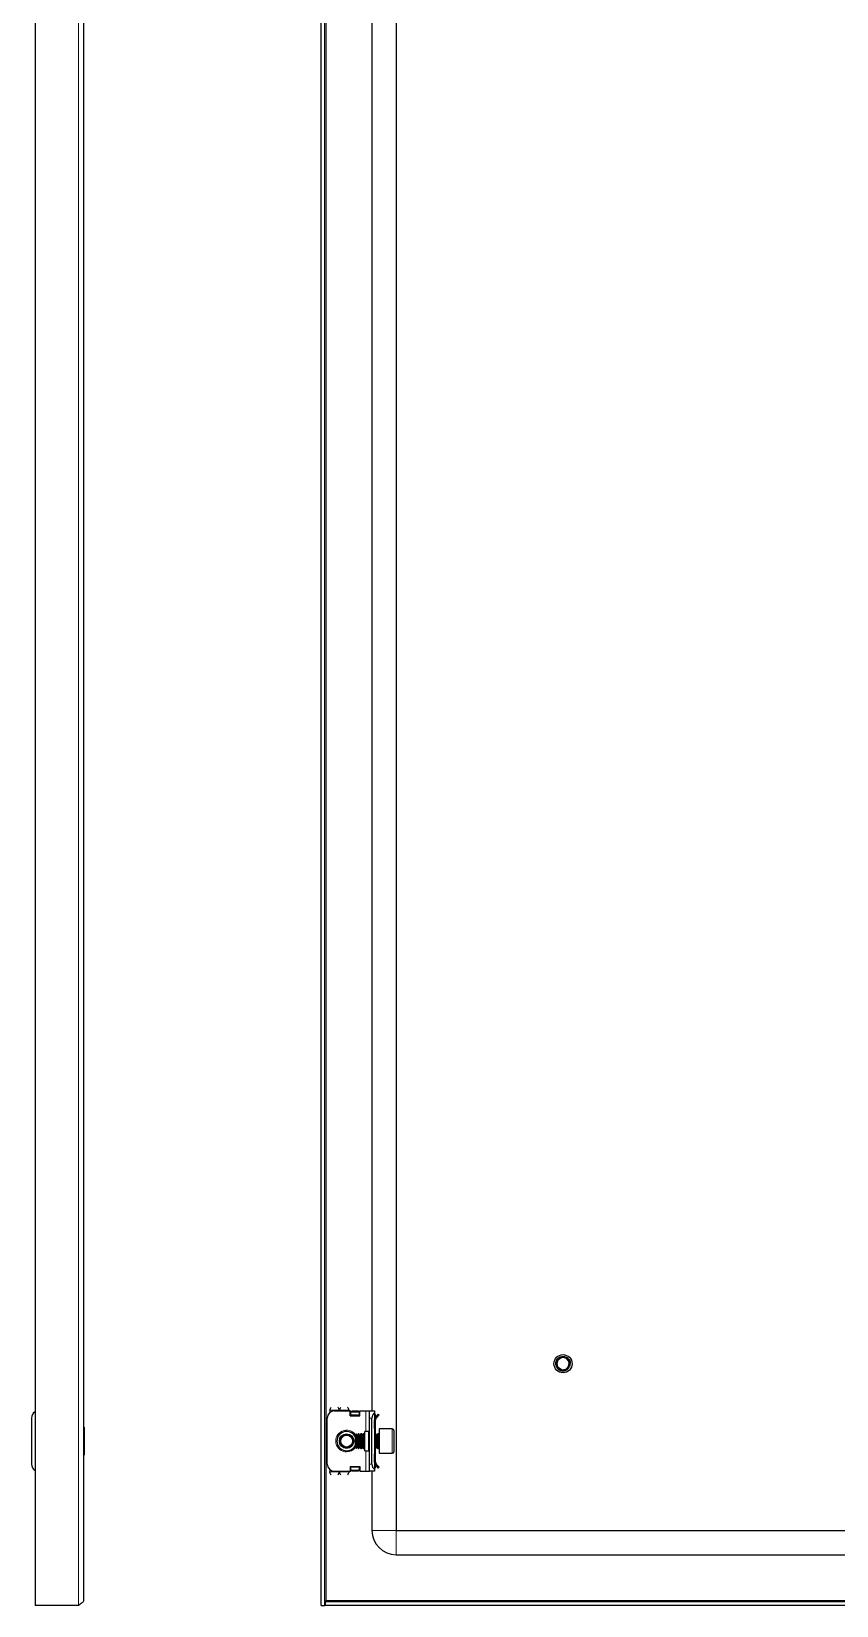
# Model space of a CAD drawing. Header units: millimetres. Extents: x 2 to 1426, y -492 to 1061.
# Drawn here: x 760 to 1093, y -390 to 261 of the extents above; entities that cross this region are included whole.
import ezdxf

# ---------------------------------------------------------------- set-up
doc = ezdxf.new("R2010")
doc.units = ezdxf.units.MM

msp = doc.modelspace()

# ---------------------------------------------------------------- linework, layer by layer
at = {"color": 7, "linetype": 'Continuous', "lineweight": 25}
for p, q in [((761.79, 970.6), (761.79, -390.4)), ((880.1, -390.4), (880.1, 970.6)), ((881.6, -390.4), (881.6, 970.6)), ((781.79, 968.5), (781.79, -388.3)), ((911.1, 939.6), (911.1, -359.4)), ((901.1, 277.6), (901.1, -309.9)), ((977.11, -290.2), (977.1, -290.25)), ((977.1, -290.4), (977.1, -290.4)), ((977.11, -290.2), (977.17, -289.89)), ((977.13, -290), (977.12, -290.05)), ((977.16, -289.79), (977.15, -289.84)), ((977.21, -289.6), (977.2, -289.65)), ((977.26, -289.42), (977.25, -289.46)), ((977.32, -289.28), (977.42, -289.1)), ((977.33, -289.28), (977.43, -289.09)), ((977.81, -291.27), (977.64, -290.86)), ((977.94, -292.48), (977.82, -292.35)), ((977.83, -292.36), (977.84, -292.38)), ((977.94, -292.48), (977.97, -292.51)), ((978.08, -292.62), (978.12, -292.65)), ((978.24, -292.75), (978.28, -292.78)), ((978.4, -292.87), (978.45, -292.9)), ((978.56, -287.82), (978.83, -287.7)), ((979.5, -287.46), (979.46, -287.47)), ((980.64, -287.45), (980.6, -287.44)), ((980.82, -287.49), (980.78, -287.48)), ((981, -287.54), (980.95, -287.52)), ((981.17, -287.6), (981.13, -287.58)), ((981.53, -287.76), (981.49, -287.74)), ((981.53, -287.76), (981.53, -287.87)), ((981.53, -287.76), (981.67, -287.88)), ((981.71, -287.87), (981.67, -287.84)), ((981.88, -287.98), (981.84, -287.96)), ((981.88, -287.98), (982.09, -288.17)), ((982.04, -288.11), (982, -288.08)), ((982.19, -288.25), (982.16, -288.22)), ((982.33, -288.39), (982.29, -288.35)), ((982.91, -289.36), (982.91, -289.35)), ((983.02, -291.1), (982.94, -291.34)), ((982.97, -289.54), (982.96, -289.49)), ((982.96, -291.29), (982.98, -291.25)), ((983.02, -289.71), (983.01, -289.67)), ((983.02, -291.1), (983.03, -291.06)), ((983.06, -289.9), (983.05, -289.85)), ((983.06, -290.9), (983.06, -290.86)), ((983.1, -290.29), (983.07, -290.53)), ((983.08, -290.09), (983.08, -290.04)), ((983.08, -290.7), (983.09, -290.65)), ((983.1, -290.29), (983.1, -290.24)), ((983.1, -290.49), (983.1, -290.44)), ((979.9, -293.39), (980.65, -293.32)), ((980.79, -293.32), (980.84, -293.31)), ((980.98, -293.27), (981.03, -293.25)), ((981.17, -293.2), (981.22, -293.18)), ((981.55, -293.03), (981.32, -293.11)), ((981.36, -293.12), (981.41, -293.1)), ((981.72, -292.92), (981.52, -293.04)), ((981.54, -292.96), (981.59, -293)), ((981.55, -293.03), (981.59, -293)), ((883.6, -309.65), (883.6, -310.66)), ((885.6, -309.9), (892.1, -309.9)), ((891.6, -309.65), (891.6, -309.9)), ((892.1, -311.9), (892.1, -309.9)), ((892.3, -310.02), (892.1, -310.02)), ((892.1, -311.9), (896.1, -311.9)), ((892.3, -311.9), (892.3, -310.02)), ((892.35, -310.28), (892.85, -309.92)), ((892.85, -310.28), (892.35, -310.63)), ((892.35, -310.63), (892.35, -310.28)), ((892.35, -311.55), (892.35, -310.63)), ((892.35, -311.9), (892.35, -311.55)), ((892.85, -309.92), (892.85, -310.28)), ((892.85, -309.92), (895.35, -309.92)), ((892.85, -310.28), (895.35, -310.28)), ((895.35, -310.28), (895.35, -309.92)), ((895.35, -309.92), (895.85, -310.28)), ((895.85, -310.63), (895.35, -310.28)), ((895.85, -310.28), (895.85, -310.63)), ((895.85, -310.63), (895.85, -311.55)), ((895.85, -311.55), (895.85, -311.9)), ((896.1, -311.9), (896.1, -309.9)), ((896.1, -309.9), (898.6, -309.9)), ((898.6, -309.9), (900.1, -309.9)), ((900.1, -309.9), (902.1, -309.9)), ((900.1, -312.9), (900.1, -309.9)), ((902.1, -309.9), (902.1, -310.66)), ((902.1, -310.66), (902.1, -334.14)), ((902.1, -310.99), (902.31, -311.19)), ((902.6, -311.9), (902.6, -312.36)), ((902.69, -312.24), (903.66, -311.26)), ((903.04, -312.59), (902.69, -312.24)), ((903.04, -312.59), (904.01, -311.61)), ((903.66, -311.26), (904.01, -311.61)), ((760.29, -312.9), (760.29, -331.9)), ((782.04, -316.61), (781.79, -316.61)), ((782.04, -316.61), (782.04, -328.18)), ((882.6, -331.9), (882.6, -312.9)), ((899.6, -318.4), (898.1, -318.4)), ((898.1, -326.4), (898.1, -318.4)), ((900.1, -331.9), (900.1, -312.9)), ((901.1, -331.9), (901.1, -312.9)), ((902.6, -313.65), (902.1, -313.65)), ((902.1, -317.15), (902.1, -313.65)), ((902.6, -317.15), (902.1, -317.15)), ((902.6, -317.15), (902.6, -313.65)), ((902.6, -319.4), (902.6, -317.15)), ((909.5, -317.4), (904.1, -317.4)), ((904.1, -317.4), (904.1, -327.4)), ((910.1, -318), (910.1, -326.8)), ((894.65, -319.4), (894.1, -319.95)), ((894.1, -319.95), (894.1, -324.85)), ((894.1, -324.85), (894.65, -325.4)), ((894.71, -319.4), (894.65, -319.4)), ((894.65, -319.4), (894.65, -325.4)), ((894.65, -325.4), (894.71, -325.4)), ((895.1, -319.95), (894.71, -319.4)), ((894.71, -319.4), (894.71, -324.93)), ((894.71, -325.4), (895.1, -324.85)), ((894.71, -324.93), (894.71, -325.4)), ((895.49, -319.4), (895.1, -319.95)), ((895.1, -319.95), (895.1, -324.46)), ((895.1, -324.46), (895.1, -324.85)), ((895.1, -324.85), (895.49, -325.4)), ((895.71, -319.4), (895.49, -319.4)), ((895.49, -319.4), (895.49, -324.93)), ((895.49, -324.93), (895.49, -325.4)), ((895.49, -325.4), (895.71, -325.4)), ((896.1, -319.95), (895.71, -319.4)), ((895.71, -319.4), (895.71, -324.93)), ((895.71, -325.4), (896.1, -324.85)), ((895.71, -324.93), (895.71, -325.4)), ((896.49, -319.4), (896.1, -319.95)), ((896.1, -319.95), (896.1, -324.46)), ((896.1, -324.46), (896.1, -324.85)), ((896.1, -324.85), (896.49, -325.4)), ((896.71, -319.4), (896.49, -319.4)), ((896.49, -319.4), (896.49, -324.93)), ((896.49, -324.93), (896.49, -325.4)), ((896.49, -325.4), (896.71, -325.4)), ((897.1, -319.95), (896.71, -319.4)), ((896.71, -319.4), (896.71, -324.93)), ((896.71, -325.4), (897.1, -324.85)), ((896.71, -324.93), (896.71, -325.4)), ((897.49, -319.4), (897.1, -319.95)), ((897.1, -319.95), (897.1, -324.46)), ((897.1, -324.46), (897.1, -324.85)), ((897.1, -324.85), (897.49, -325.4)), ((897.71, -319.4), (897.49, -319.4)), ((897.49, -319.4), (897.49, -324.93)), ((897.49, -324.93), (897.49, -325.4)), ((897.49, -325.4), (897.71, -325.4)), ((898.1, -319.95), (897.71, -319.4)), ((897.71, -319.4), (897.71, -324.93)), ((897.71, -325.4), (898.1, -324.85)), ((897.71, -324.93), (897.71, -325.4)), ((902.49, -319.4), (902.1, -319.95)), ((902.1, -324.85), (902.49, -325.4)), ((902.71, -319.4), (902.49, -319.4)), ((902.49, -319.4), (902.49, -324.93)), ((902.49, -324.93), (902.49, -325.4)), ((902.49, -325.4), (902.71, -325.4)), ((902.6, -327.65), (902.6, -325.4)), ((903.1, -319.95), (902.71, -319.4)), ((902.71, -319.4), (902.71, -324.93)), ((902.71, -325.4), (903.1, -324.85)), ((902.71, -324.93), (902.71, -325.4)), ((903.49, -319.4), (903.1, -319.95)), ((903.1, -319.95), (903.1, -324.46)), ((903.1, -324.46), (903.1, -324.85)), ((903.1, -324.85), (903.49, -325.4)), ((903.85, -319.4), (903.49, -319.4)), ((903.49, -319.4), (903.49, -324.93)), ((903.49, -324.93), (903.49, -325.4)), ((903.49, -325.4), (903.85, -325.4)), ((781.79, -328.18), (782.04, -328.18)), ((898.1, -326.4), (899.6, -326.4)), ((900.1, -334.9), (900.1, -331.9)), ((902.1, -327.65), (902.6, -327.65)), ((902.1, -331.15), (902.1, -327.65)), ((902.6, -331.15), (902.1, -331.15)), ((902.6, -331.15), (902.6, -327.65)), ((904.1, -327.4), (909.5, -327.4)), ((883.6, -334.14), (883.6, -335.15)), ((885.6, -334.9), (892.1, -334.9)), ((891.6, -334.9), (891.6, -335.15)), ((892.1, -332.9), (892.1, -334.9)), ((892.1, -332.9), (896.1, -332.9)), ((892.1, -334.78), (892.3, -334.78)), ((892.3, -334.78), (892.3, -332.9)), ((892.35, -333.25), (892.35, -332.9)), ((892.35, -334.17), (892.35, -333.25)), ((892.35, -334.17), (892.85, -334.52)), ((892.35, -334.52), (892.35, -334.17)), ((892.85, -334.87), (892.35, -334.52)), ((895.35, -334.52), (892.85, -334.52)), ((892.85, -334.52), (892.85, -334.87)), ((895.35, -334.87), (892.85, -334.87)), ((895.35, -334.52), (895.85, -334.17)), ((895.35, -334.87), (895.35, -334.52)), ((895.85, -334.52), (895.35, -334.87)), ((895.85, -332.9), (895.85, -333.25)), ((895.85, -333.25), (895.85, -334.17)), ((895.85, -334.17), (895.85, -334.52)), ((896.1, -332.9), (896.1, -334.9)), ((896.1, -334.9), (898.6, -334.9)), ((898.6, -334.9), (900.1, -334.9)), ((902.1, -334.9), (900.1, -334.9)), ((901.1, -334.9), (901.1, -359.4)), ((902.31, -333.61), (902.1, -333.81)), ((902.1, -334.14), (902.1, -334.9)), ((902.6, -332.9), (902.6, -332.51)), ((903.04, -332.21), (902.69, -332.56)), ((902.69, -332.56), (903.66, -333.54)), ((903.04, -332.21), (904.01, -333.19)), ((903.66, -333.54), (904.01, -333.19)), ((911.1, -359.4), (1395.1, -359.4)), ((911.1, -369.4), (1395.1, -369.4)), ((779.69, -390.4), (761.79, -390.4)), ((880.1, -390.4), (881.6, -390.4)), ((1424.4, -388.9), (881.8, -388.9)), ((881.8, -388.9), (881.8, -390.4)), ((1424.4, -390.4), (881.8, -390.4)), ((881.96, -388.9), (882.2, -388.3))]:
    msp.add_line(p, q, dxfattribs=at)
at = {"color": 8, "linetype": 'Continuous', "lineweight": 18}
for p, q in [((779.69, 970.6), (779.69, -390.4)), ((882.2, -388.3), (882.2, 968.5)), ((883.6, -309.65), (887.6, -309.65)), ((887.6, -309.65), (891.6, -309.65)), ((895.85, -311.55), (892.35, -311.55)), ((898.6, -318.4), (898.6, -309.9)), ((902.1, -311.4), (902.31, -311.19)), ((902.1, -311.9), (902.6, -311.9)), ((899.6, -326.4), (899.6, -318.4)), ((901.1, -312.9), (900.1, -312.9)), ((909.5, -327.4), (909.5, -317.4)), ((903.85, -320.78), (903.85, -319.4)), ((903.85, -325.4), (903.85, -320.78)), ((898.6, -334.9), (898.6, -326.4)), ((900.1, -331.9), (901.1, -331.9)), ((883.6, -335.15), (887.6, -335.15)), ((891.6, -335.15), (887.6, -335.15)), ((892.35, -333.25), (895.85, -333.25)), ((902.1, -332.9), (902.6, -332.9)), ((902.1, -333.4), (902.31, -333.61)), ((911.1, -359.4), (901.1, -359.4)), ((911.1, -359.4), (911.1, -369.4)), ((1424, -388.3), (882.2, -388.3))]:
    msp.add_line(p, q, dxfattribs=at)
at = {"color": 7, "linetype": 'Continuous', "lineweight": 25}
for centre, radius in [((980.1, -290.4), 3.75), ((890.6, -322.4), 3), ((890.6, -322.4), 2.76), ((890.6, -322.4), 2.45)]:
    msp.add_circle(centre, radius, dxfattribs=at)
for centre, radius, start, end in [((980.1, -290.4), 3, 180, 220.74374), ((980.1, -290.4), 2.5, 168.59442, 190.51652), ((980.1, -290.4), 2.5, 108.59442, 168.59442), ((980.1, -290.4), 2.5, 48.59442, 108.59442), ((980.1, -290.4), 2.5, 255.88813, 288.59442), ((980.1, -290.4), 2.5, 288.59442, 348.59442), ((980.1, -290.4), 2.5, 348.59442, 48.59442), ((980.1, -290.4), 3, 239.92857, 266.21929), ((763.29, -312.9), 3, 120, 180), ((885.6, -312.9), 3, 90, 180), ((904.1, -312.9), 3, 131.81031, 180), ((901.6, -311.9), 1, 360, 45), ((890.6, -322.4), 4, 90, 331.04498), ((890.6, -322.4), 4, 28.95502, 90), ((899.6, -317.9), 0.5, 270, 360), ((909.5, -318), 0.6, 0, 90), ((903.85, -319.15), 0.25, 270, 0), ((903.85, -325.65), 0.25, 360, 90), ((763.29, -331.9), 3, 180, 240), ((885.6, -331.9), 3, 180, 270), ((899.6, -326.9), 0.5, 0, 90), ((904.1, -331.9), 3, 180, 228.18969), ((909.5, -326.8), 0.6, 270, 360), ((901.6, -332.9), 1, 315, 360), ((911.1, -359.4), 10, 180, 270)]:
    msp.add_arc(centre, radius, start, end, dxfattribs=at)
at = {"color": 8, "linetype": 'Continuous', "lineweight": 18}
for start, end in [(35.46217, 270), (270, 324.53783)]:
    msp.add_arc((890.6, -322.4), 4.5, start, end, dxfattribs=at)
at = {"color": 7, "linetype": 'Continuous', "lineweight": 25}
for points, knots in [([(977.59, -290.11), (977.58, -290.12), (977.57, -290.16), (977.53, -290.21), (977.47, -290.26), (977.41, -290.31), (977.33, -290.35), (977.25, -290.38), (977.17, -290.4), (977.12, -290.4), (977.1, -290.4)], [0, 0, 0, 0, 0.060221, 0.18113, 0.301988, 0.42281, 0.589437, 0.75603, 0.87711, 1, 1, 1, 1]), ([(977.1, -290.41), (977.1, -290.36), (977.1, -290.28), (977.11, -290.2), (977.12, -290.18)], [0, 0, 0, 0, 0.659859, 1, 1, 1, 1]), ([(977.46, -290.27), (977.43, -290.26), (977.37, -290.24), (977.28, -290.23), (977.19, -290.23), (977.13, -290.25), (977.1, -290.25)], [0, 0, 0, 0, 0.237597, 0.516729, 0.755527, 1, 1, 1, 1]), ([(977.1, -290.41), (977.13, -290.39), (977.19, -290.36), (977.29, -290.33), (977.34, -290.33), (977.37, -290.33)], [0, 0, 0, 0, 0.371226, 0.708872, 1, 1, 1, 1]), ([(978.03, -292.18), (978, -292.16), (977.76, -291.94), (977.41, -291.48), (977.17, -290.87), (977.12, -290.52), (977.1, -290.4)], [0, 0, 0, 0, 0.050685, 0.485619, 0.826643, 1, 1, 1, 1]), ([(977.11, -290.2), (977.14, -290.19), (977.2, -290.16), (977.3, -290.14), (977.39, -290.14), (977.47, -290.16), (977.52, -290.18), (977.54, -290.19)], [0, 0, 0, 0, 0.235039, 0.445532, 0.651268, 0.847853, 1, 1, 1, 1]), ([(977.56, -290.16), (977.54, -290.14), (977.49, -290.1), (977.39, -290.06), (977.3, -290.04), (977.21, -290.03), (977.15, -290.04), (977.12, -290.05)], [0, 0, 0, 0, 0.189173, 0.404697, 0.62022, 0.807935, 1, 1, 1, 1]), ([(977.13, -290), (977.16, -289.99), (977.23, -289.96), (977.32, -289.96), (977.41, -289.97), (977.49, -289.99), (977.55, -290.02), (977.59, -290.05), (977.6, -290.06)], [0, 0, 0, 0, 0.214065, 0.402363, 0.585629, 0.760234, 0.923894, 1, 1, 1, 1]), ([(977.62, -290.05), (977.61, -290.04), (977.58, -290), (977.52, -289.95), (977.43, -289.9), (977.34, -289.86), (977.25, -289.84), (977.18, -289.84), (977.15, -289.84)], [0, 0, 0, 0, 0.069872, 0.258455, 0.446951, 0.635422, 0.81547, 1, 1, 1, 1]), ([(977.16, -289.79), (977.17, -289.74), (977.18, -289.66), (977.22, -289.59), (977.23, -289.56)], [0, 0, 0, 0, 0.657988, 1, 1, 1, 1]), ([(977.16, -289.79), (977.2, -289.79), (977.26, -289.77), (977.36, -289.78), (977.44, -289.8), (977.52, -289.84), (977.58, -289.88), (977.61, -289.91), (977.62, -289.93)], [0, 0, 0, 0, 0.208898, 0.388587, 0.562428, 0.727295, 0.881578, 1, 1, 1, 1]), ([(977.63, -289.9), (977.61, -289.88), (977.58, -289.84), (977.52, -289.78), (977.45, -289.73), (977.37, -289.69), (977.28, -289.66), (977.23, -289.65), (977.2, -289.65)], [0, 0, 0, 0, 0.137266, 0.30795, 0.478578, 0.649185, 0.822833, 1, 1, 1, 1]), ([(977.21, -289.6), (977.24, -289.6), (977.3, -289.6), (977.39, -289.61), (977.46, -289.64), (977.53, -289.69), (977.59, -289.74), (977.63, -289.79), (977.65, -289.83), (977.66, -289.85)], [0, 0, 0, 0, 0.165667, 0.330522, 0.488809, 0.638525, 0.778629, 0.909213, 1, 1, 1, 1]), ([(977.63, -289.76), (977.62, -289.75), (977.6, -289.71), (977.55, -289.64), (977.48, -289.57), (977.4, -289.52), (977.32, -289.48), (977.28, -289.47), (977.25, -289.46)], [0, 0, 0, 0, 0.076151, 0.276704, 0.47712, 0.677473, 0.837574, 1, 1, 1, 1]), ([(977.26, -289.42), (977.47, -288.99), (977.79, -288.35), (978.37, -287.95), (978.58, -287.82)], [0, 0, 0, 0, 0.657042, 1, 1, 1, 1]), ([(977.26, -289.42), (977.29, -289.42), (977.35, -289.43), (977.43, -289.46), (977.5, -289.5), (977.56, -289.56), (977.6, -289.61), (977.63, -289.68), (977.65, -289.73), (977.66, -289.77), (977.66, -289.78)], [0, 0, 0, 0, 0.154027, 0.307095, 0.452862, 0.590123, 0.718565, 0.838856, 0.95247, 1, 1, 1, 1]), ([(977.34, -289.29), (977.35, -289.23), (977.38, -289.1), (977.45, -288.99), (977.48, -288.93)], [0, 0, 0, 0, 0.462482, 1, 1, 1, 1]), ([(977.47, -289.01), (977.5, -288.94), (977.63, -288.6), (977.95, -288.28), (978.23, -288.06), (978.27, -288.02)], [0, 0, 0, 0, 0.1754904, 0.8670741, 1, 1, 1, 1]), ([(977.55, -288.88), (977.57, -288.83), (977.67, -288.53), (977.92, -288.32), (978.12, -288.14)], [0, 0, 0, 0, 0.1718651, 1, 1, 1, 1]), ([(977.59, -290.07), (977.58, -290.17), (977.57, -290.44), (977.61, -290.7), (977.64, -290.86)], [0, 0, 0, 0, 0.408521, 1, 1, 1, 1]), ([(977.65, -289.91), (977.65, -289.91), (977.64, -289.96), (977.62, -290.01), (977.6, -290.06), (977.59, -290.07)], [0, 0, 0, 0, 0.157682, 0.8030401, 1, 1, 1, 1]), ([(978.94, -288.04), (978.88, -288.08), (978.55, -288.26), (978.06, -288.73), (977.75, -289.31), (977.66, -289.65), (977.65, -289.71)], [0, 0, 0, 0, 0.104785, 0.513079, 0.918136, 1, 1, 1, 1]), ([(977.65, -289.71), (977.65, -289.74), (977.66, -289.81), (977.65, -289.87), (977.65, -289.91)], [0, 0, 0, 0, 0.544473, 1, 1, 1, 1]), ([(977.83, -288.43), (977.83, -288.44), (977.81, -288.46), (977.8, -288.48), (977.79, -288.49)], [0, 0, 0, 0, 0.296796, 1, 1, 1, 1]), ([(979.09, -292.63), (979.02, -292.6), (978.7, -292.44), (978.18, -292.02), (977.93, -291.52), (977.81, -291.27)], [0, 0, 0, 0, 0.130652, 0.560007, 1, 1, 1, 1]), ([(977.83, -292.36), (977.84, -292.33), (977.88, -292.29), (977.94, -292.23), (977.99, -292.2), (978.03, -292.18), (978.03, -292.18)], [0, 0, 0, 0, 0.315056, 0.630194, 0.945514, 1, 1, 1, 1]), ([(978.39, -292.23), (978.36, -292.22), (978.3, -292.21), (978.22, -292.21), (978.14, -292.22), (978.05, -292.24), (977.95, -292.29), (977.88, -292.34), (977.84, -292.38)], [0, 0, 0, 0, 0.149407, 0.278563, 0.407661, 0.536722, 0.727045, 1, 1, 1, 1]), ([(977.96, -288.3), (977.95, -288.3), (977.94, -288.31), (977.93, -288.33), (977.93, -288.33)], [0, 0, 0, 0, 0.4842322, 1, 1, 1, 1]), ([(977.94, -292.48), (977.95, -292.45), (977.98, -292.4), (978.04, -292.34), (978.11, -292.29), (978.18, -292.25), (978.25, -292.23), (978.33, -292.22), (978.38, -292.23), (978.4, -292.24)], [0, 0, 0, 0, 0.159446, 0.318034, 0.469983, 0.61348, 0.747649, 0.872856, 1, 1, 1, 1]), ([(978.45, -292.28), (978.45, -292.28), (978.41, -292.28), (978.35, -292.29), (978.26, -292.3), (978.18, -292.34), (978.1, -292.38), (978.03, -292.44), (977.99, -292.49), (977.97, -292.51)], [0, 0, 0, 0, 0.0182814, 0.1756388, 0.3328957, 0.4900969, 0.6472739, 0.8216323, 1, 1, 1, 1]), ([(978.03, -292.18), (978.05, -292.18), (978.09, -292.17), (978.18, -292.16), (978.28, -292.17), (978.36, -292.21), (978.44, -292.26), (978.53, -292.35), (978.6, -292.46), (978.62, -292.55), (978.63, -292.59)], [0, 0, 0, 0, 0.073646, 0.169563, 0.351373, 0.438893, 0.519676, 0.682906, 0.8512, 1, 1, 1, 1]), ([(978.09, -288.17), (978.09, -288.18), (978.08, -288.19), (978.06, -288.2), (978.06, -288.2)], [0, 0, 0, 0, 0.485158, 1, 1, 1, 1]), ([(978.08, -292.62), (978.09, -292.59), (978.12, -292.52), (978.17, -292.44), (978.23, -292.38), (978.3, -292.34), (978.38, -292.31), (978.43, -292.29), (978.46, -292.29), (978.47, -292.29)], [0, 0, 0, 0, 0.198035, 0.367663, 0.531495, 0.686664, 0.831818, 0.981917, 1, 1, 1, 1]), ([(978.53, -292.36), (978.52, -292.36), (978.48, -292.37), (978.4, -292.39), (978.31, -292.44), (978.23, -292.5), (978.17, -292.57), (978.13, -292.62), (978.12, -292.65)], [0, 0, 0, 0, 0.0505, 0.241124, 0.431653, 0.622154, 0.808692, 1, 1, 1, 1]), ([(978.24, -288.05), (978.23, -288.05), (978.22, -288.06), (978.21, -288.07), (978.2, -288.08)], [0, 0, 0, 0, 0.484546, 1, 1, 1, 1]), ([(978.24, -292.75), (978.25, -292.72), (978.26, -292.65), (978.3, -292.56), (978.36, -292.49), (978.42, -292.44), (978.48, -292.4), (978.53, -292.39), (978.54, -292.38)], [0, 0, 0, 0, 0.209239, 0.392702, 0.571062, 0.740844, 0.899958, 1, 1, 1, 1]), ([(978.59, -292.46), (978.57, -292.47), (978.51, -292.5), (978.43, -292.55), (978.36, -292.62), (978.31, -292.7), (978.29, -292.75), (978.28, -292.78)], [0, 0, 0, 0, 0.1721036, 0.3910988, 0.610089, 0.8028012, 1, 1, 1, 1]), ([(978.39, -287.93), (978.39, -287.94), (978.37, -287.95), (978.36, -287.95), (978.35, -287.96)], [0, 0, 0, 0, 0.482687, 1, 1, 1, 1]), ([(978.39, -287.93), (978.4, -287.92), (978.45, -287.89), (978.51, -287.87), (978.55, -287.85)], [0, 0, 0, 0, 0.230751, 1, 1, 1, 1]), ([(978.4, -292.87), (978.41, -292.84), (978.42, -292.77), (978.45, -292.68), (978.5, -292.6), (978.55, -292.54), (978.59, -292.51), (978.61, -292.5)], [0, 0, 0, 0, 0.240212, 0.454711, 0.664287, 0.864517, 1, 1, 1, 1]), ([(978.64, -292.61), (978.62, -292.63), (978.57, -292.67), (978.51, -292.74), (978.47, -292.82), (978.45, -292.87), (978.45, -292.9)], [0, 0, 0, 0, 0.228254, 0.510351, 0.752319, 1, 1, 1, 1]), ([(978.56, -287.82), (978.56, -287.83), (978.54, -287.84), (978.53, -287.84), (978.52, -287.85)], [0, 0, 0, 0, 0.480194, 1, 1, 1, 1]), ([(978.56, -287.82), (978.59, -287.84), (978.65, -287.88), (978.73, -287.95), (978.76, -288), (978.78, -288.02)], [0, 0, 0, 0, 0.362858, 0.693435, 1, 1, 1, 1]), ([(978.92, -288.08), (978.91, -288.08), (978.87, -288.07), (978.8, -288.04), (978.72, -287.99), (978.64, -287.92), (978.6, -287.85), (978.58, -287.82)], [0, 0, 0, 0, 0.084477, 0.253367, 0.470159, 0.686909, 1, 1, 1, 1]), ([(978.58, -292.99), (978.58, -292.95), (978.58, -292.88), (978.61, -292.78), (978.63, -292.72), (978.65, -292.7), (978.65, -292.7)], [0, 0, 0, 0, 0.3571393, 0.6809788, 0.9981828, 1, 1, 1, 1]), ([(978.63, -292.59), (978.64, -292.6), (978.65, -292.65), (978.66, -292.72), (978.65, -292.81), (978.64, -292.91), (978.61, -292.97), (978.6, -293)], [0, 0, 0, 0, 0.113604, 0.31095, 0.508229, 0.75166, 1, 1, 1, 1]), ([(979.49, -292.82), (979.21, -292.77), (978.91, -292.72), (978.64, -292.59), (978.63, -292.59)], [0, 0, 0, 0, 0.9656715, 1, 1, 1, 1]), ([(978.74, -287.72), (978.73, -287.73), (978.72, -287.74), (978.71, -287.74), (978.7, -287.75)], [0, 0, 0, 0, 0.477867, 1, 1, 1, 1]), ([(978.86, -288.03), (978.85, -288.01), (978.84, -287.96), (978.81, -287.89), (978.76, -287.81), (978.72, -287.77), (978.7, -287.75)], [0, 0, 0, 0, 0.154183, 0.462567, 0.728091, 1, 1, 1, 1]), ([(978.74, -287.72), (978.77, -287.75), (978.83, -287.78), (978.89, -287.86), (978.94, -287.94), (978.97, -288), (978.97, -288.04), (978.97, -288.05)], [0, 0, 0, 0, 0.260762, 0.494805, 0.723794, 0.94279, 1, 1, 1, 1]), ([(978.93, -287.64), (978.92, -287.64), (978.91, -287.65), (978.89, -287.65), (978.88, -287.66)], [0, 0, 0, 0, 0.4764859, 1, 1, 1, 1]), ([(979.02, -288.05), (979.02, -288.04), (979.02, -287.98), (979.01, -287.9), (978.98, -287.81), (978.94, -287.73), (978.9, -287.68), (978.88, -287.66)], [0, 0, 0, 0, 0.114393, 0.350182, 0.585971, 0.790611, 1, 1, 1, 1]), ([(978.93, -287.64), (978.95, -287.63), (979.01, -287.6), (979.08, -287.59), (979.12, -287.58)], [0, 0, 0, 0, 0.3010252, 1, 1, 1, 1]), ([(978.93, -287.64), (978.96, -287.66), (979.01, -287.71), (979.07, -287.78), (979.1, -287.87), (979.12, -287.95), (979.13, -288.01), (979.12, -288.05), (979.12, -288.06)], [0, 0, 0, 0, 0.218347, 0.41099, 0.598711, 0.777744, 0.945667, 1, 1, 1, 1]), ([(979.3, -288.03), (979.29, -288.03), (979.24, -288.05), (979.16, -288.06), (979.06, -288.06), (978.99, -288.05), (978.95, -288.04), (978.94, -288.04)], [0, 0, 0, 0, 0.099011, 0.388276, 0.61301, 0.895384, 1, 1, 1, 1]), ([(979.12, -287.56), (979.12, -287.57), (979.1, -287.57), (979.08, -287.58), (979.08, -287.58)], [0, 0, 0, 0, 0.4765794, 1, 1, 1, 1]), ([(979.15, -288.06), (979.15, -288.06), (979.17, -288.02), (979.17, -287.95), (979.18, -287.85), (979.16, -287.75), (979.13, -287.66), (979.09, -287.61), (979.08, -287.58)], [0, 0, 0, 0, 0.019058, 0.219488, 0.419831, 0.620151, 0.807785, 1, 1, 1, 1]), ([(979.49, -292.82), (979.4, -292.79), (979.26, -292.73), (979.13, -292.66), (979.09, -292.63)], [0, 0, 0, 0, 0.681733, 1, 1, 1, 1]), ([(979.12, -287.56), (979.15, -287.59), (979.19, -287.64), (979.24, -287.72), (979.26, -287.81), (979.27, -287.89), (979.27, -287.96), (979.26, -288), (979.25, -288.02)], [0, 0, 0, 0, 0.213002, 0.396975, 0.575181, 0.744364, 0.902779, 1, 1, 1, 1]), ([(979.31, -287.5), (979.31, -287.51), (979.29, -287.51), (979.28, -287.51), (979.27, -287.52)], [0, 0, 0, 0, 0.4789775, 1, 1, 1, 1]), ([(979.27, -288.02), (979.28, -287.99), (979.31, -287.94), (979.32, -287.85), (979.33, -287.76), (979.32, -287.65), (979.29, -287.57), (979.27, -287.52)], [0, 0, 0, 0, 0.147065, 0.321231, 0.495346, 0.669443, 1, 1, 1, 1]), ([(979.57, -287.8), (979.56, -287.81), (979.54, -287.86), (979.48, -287.94), (979.39, -288), (979.33, -288.02), (979.3, -288.03)], [0, 0, 0, 0, 0.153621, 0.528305, 0.811762, 1, 1, 1, 1]), ([(979.31, -287.5), (979.33, -287.53), (979.37, -287.59), (979.4, -287.68), (979.41, -287.76), (979.41, -287.84), (979.39, -287.92), (979.37, -287.97), (979.35, -288), (979.34, -288.01)], [0, 0, 0, 0, 0.195461, 0.359649, 0.517607, 0.666788, 0.806268, 0.936243, 1, 1, 1, 1]), ([(979.39, -287.96), (979.39, -287.96), (979.42, -287.92), (979.46, -287.83), (979.48, -287.72), (979.49, -287.63), (979.48, -287.55), (979.46, -287.5), (979.46, -287.47)], [0, 0, 0, 0, 0.001313, 0.309582, 0.493731, 0.677835, 0.837663, 1, 1, 1, 1]), ([(979.42, -287.97), (979.45, -287.95), (979.5, -287.91), (979.54, -287.84), (979.56, -287.81), (979.57, -287.8)], [0, 0, 0, 0, 0.41332, 0.833507, 1, 1, 1, 1]), ([(979.5, -287.46), (979.51, -287.49), (979.54, -287.54), (979.55, -287.62), (979.55, -287.71), (979.54, -287.78), (979.51, -287.87), (979.46, -287.93), (979.43, -287.96)], [0, 0, 0, 0, 0.162579, 0.32416, 0.478216, 0.623372, 0.759205, 1, 1, 1, 1]), ([(979.46, -287.48), (979.48, -287.47), (979.6, -287.43), (979.73, -287.42), (979.83, -287.41)], [0, 0, 0, 0, 0.169871, 1, 1, 1, 1]), ([(979.5, -287.46), (979.53, -287.45), (979.85, -287.39), (980.49, -287.38), (981.15, -287.56), (981.48, -287.74), (981.55, -287.77)], [0, 0, 0, 0, 0.044285, 0.46488, 0.894202, 1, 1, 1, 1]), ([(981.54, -288.08), (981.48, -288.05), (981.15, -287.87), (980.49, -287.69), (979.86, -287.72), (979.57, -287.8), (979.57, -287.8)], [0, 0, 0, 0, 0.102158, 0.551599, 0.99962, 1, 1, 1, 1]), ([(979.93, -287.43), (980, -287.42), (980.17, -287.39), (980.34, -287.41), (980.44, -287.42)], [0, 0, 0, 0, 0.399625, 1, 1, 1, 1]), ([(980.65, -293.32), (980.64, -293.31), (980.62, -293.26), (980.6, -293.18), (980.6, -293.1), (980.62, -293.03), (980.66, -292.95), (980.72, -292.87), (980.81, -292.8), (980.87, -292.78), (980.9, -292.77)], [0, 0, 0, 0, 0.098631, 0.238541, 0.378532, 0.49895, 0.601027, 0.777401, 0.9101, 1, 1, 1, 1]), ([(980.62, -287.46), (980.66, -287.46), (980.8, -287.47), (980.94, -287.52), (981.03, -287.55)], [0, 0, 0, 0, 0.3173854, 1, 1, 1, 1]), ([(980.8, -292.82), (980.79, -292.82), (980.76, -292.85), (980.73, -292.91), (980.68, -292.99), (980.65, -293.08), (980.64, -293.17), (980.64, -293.26), (980.64, -293.3), (980.65, -293.32)], [0, 0, 0, 0, 0.036757, 0.196192, 0.355485, 0.51469, 0.719746, 0.882005, 1, 1, 1, 1]), ([(980.79, -293.32), (980.78, -293.29), (980.75, -293.24), (980.72, -293.16), (980.71, -293.07), (980.72, -292.99), (980.75, -292.9), (980.79, -292.84), (980.82, -292.81)], [0, 0, 0, 0, 0.16279, 0.324686, 0.479688, 0.626058, 0.76302, 1, 1, 1, 1]), ([(980.88, -292.79), (980.87, -292.81), (980.84, -292.86), (980.81, -292.95), (980.79, -293.04), (980.79, -293.17), (980.82, -293.26), (980.84, -293.31)], [0, 0, 0, 0, 0.1328601, 0.2910597, 0.4910066, 0.6908897, 1, 1, 1, 1]), ([(980.98, -293.27), (980.96, -293.24), (980.92, -293.19), (980.88, -293.1), (980.86, -293.02), (980.86, -292.93), (980.87, -292.86), (980.88, -292.8), (980.9, -292.78), (980.9, -292.77)], [0, 0, 0, 0, 0.198483, 0.367712, 0.531083, 0.685778, 0.830503, 0.965152, 1, 1, 1, 1]), ([(980.9, -292.77), (980.91, -292.77), (980.96, -292.75), (981.04, -292.74), (981.13, -292.74), (981.22, -292.75), (981.31, -292.78), (981.39, -292.81), (981.47, -292.86), (981.52, -292.91), (981.55, -292.94), (981.56, -292.95)], [0, 0, 0, 0, 0.0429601, 0.1733, 0.2742626, 0.4010814, 0.5277159, 0.6542588, 0.7807587, 0.9368521, 1, 1, 1, 1]), ([(980.99, -292.75), (980.99, -292.76), (980.97, -292.8), (980.95, -292.87), (980.94, -292.97), (980.95, -293.07), (980.98, -293.16), (981.01, -293.22), (981.03, -293.25)], [0, 0, 0, 0, 0.043388, 0.23288, 0.422274, 0.611632, 0.803279, 1, 1, 1, 1]), ([(981.17, -293.2), (981.15, -293.18), (981.1, -293.13), (981.05, -293.05), (981.01, -292.96), (981, -292.88), (981, -292.81), (981.01, -292.76), (981.01, -292.75)], [0, 0, 0, 0, 0.208724, 0.39105, 0.568219, 0.73683, 0.894853, 1, 1, 1, 1]), ([(981.11, -292.74), (981.11, -292.77), (981.1, -292.83), (981.1, -292.93), (981.13, -293.02), (981.17, -293.11), (981.2, -293.16), (981.22, -293.18)], [0, 0, 0, 0, 0.181695, 0.396783, 0.61186, 0.803681, 1, 1, 1, 1]), ([(981.36, -293.12), (981.34, -293.1), (981.28, -293.06), (981.22, -292.98), (981.18, -292.9), (981.15, -292.82), (981.15, -292.77), (981.14, -292.74)], [0, 0, 0, 0, 0.234253, 0.442787, 0.646465, 0.841043, 1, 1, 1, 1]), ([(981.25, -292.76), (981.25, -292.76), (981.25, -292.8), (981.27, -292.86), (981.3, -292.95), (981.35, -293.03), (981.39, -293.08), (981.41, -293.1)], [0, 0, 0, 0, 0.00279, 0.269575, 0.536371, 0.765499, 1, 1, 1, 1]), ([(981.55, -293.03), (981.52, -293.01), (981.46, -292.97), (981.39, -292.9), (981.35, -292.84), (981.33, -292.8), (981.33, -292.79)], [0, 0, 0, 0, 0.3195142, 0.6084926, 0.891527, 1, 1, 1, 1]), ([(981.47, -288.06), (981.47, -288.05), (981.46, -288.02), (981.47, -287.95), (981.5, -287.86), (981.53, -287.8), (981.55, -287.77)], [0, 0, 0, 0, 0.058255, 0.305509, 0.64716, 1, 1, 1, 1]), ([(981.75, -288.52), (981.74, -288.52), (981.71, -288.48), (981.66, -288.42), (981.61, -288.34), (981.57, -288.25), (981.55, -288.16), (981.55, -288.11), (981.54, -288.08)], [0, 0, 0, 0, 0.066273, 0.267344, 0.423096, 0.618734, 0.814089, 1, 1, 1, 1]), ([(981.55, -288.08), (981.57, -288.06), (981.61, -288.01), (981.65, -287.93), (981.66, -287.87), (981.67, -287.84)], [0, 0, 0, 0, 0.351509, 0.671861, 1, 1, 1, 1]), ([(981.56, -292.95), (981.63, -292.9), (981.98, -292.67), (982.47, -292.17), (982.7, -291.61), (982.8, -291.37)], [0, 0, 0, 0, 0.128781, 0.613629, 1, 1, 1, 1]), ([(981.71, -287.87), (981.71, -287.9), (981.7, -287.97), (981.67, -288.07), (981.63, -288.15), (981.59, -288.2), (981.57, -288.22), (981.57, -288.22)], [0, 0, 0, 0, 0.275174, 0.5228455, 0.7652252, 0.9970202, 1, 1, 1, 1]), ([(981.58, -288.27), (981.59, -288.26), (981.64, -288.24), (981.7, -288.19), (981.76, -288.12), (981.81, -288.04), (981.83, -287.98), (981.84, -287.96)], [0, 0, 0, 0, 0.084965, 0.329338, 0.573716, 0.784411, 1, 1, 1, 1]), ([(981.88, -287.98), (981.87, -288.02), (981.86, -288.09), (981.82, -288.18), (981.77, -288.25), (981.71, -288.31), (981.66, -288.35), (981.63, -288.36), (981.63, -288.36)], [0, 0, 0, 0, 0.222831, 0.420099, 0.612409, 0.79585, 0.967895, 1, 1, 1, 1]), ([(981.64, -288.39), (981.64, -288.39), (981.68, -288.38), (981.74, -288.35), (981.83, -288.3), (981.9, -288.24), (981.96, -288.16), (981.99, -288.11), (982, -288.08)], [0, 0, 0, 0, 0.002693, 0.20821, 0.413641, 0.619057, 0.807274, 1, 1, 1, 1]), ([(982.04, -288.11), (982.03, -288.15), (982.01, -288.21), (981.96, -288.29), (981.91, -288.36), (981.84, -288.41), (981.78, -288.45), (981.74, -288.45), (981.73, -288.45)], [0, 0, 0, 0, 0.219212, 0.409339, 0.593597, 0.768568, 0.932394, 1, 1, 1, 1]), ([(981.74, -288.48), (981.78, -288.47), (981.84, -288.46), (981.93, -288.42), (982.02, -288.37), (982.1, -288.3), (982.14, -288.25), (982.16, -288.22)], [0, 0, 0, 0, 0.190996, 0.383798, 0.576553, 0.78528, 1, 1, 1, 1]), ([(982.2, -288.6), (982.19, -288.61), (982.17, -288.62), (982.11, -288.64), (982.03, -288.64), (981.92, -288.63), (981.82, -288.58), (981.77, -288.54), (981.75, -288.52)], [0, 0, 0, 0, 0.0458661, 0.2307436, 0.3874614, 0.6582461, 0.861978, 1, 1, 1, 1]), ([(982.19, -288.25), (982.18, -288.28), (982.15, -288.34), (982.09, -288.41), (982.02, -288.47), (981.95, -288.51), (981.88, -288.53), (981.84, -288.53), (981.81, -288.53)], [0, 0, 0, 0, 0.211659, 0.390361, 0.562352, 0.724819, 0.876696, 1, 1, 1, 1]), ([(981.83, -288.55), (981.84, -288.55), (981.91, -288.56), (982.01, -288.54), (982.12, -288.5), (982.21, -288.44), (982.26, -288.39), (982.29, -288.35)], [0, 0, 0, 0, 0.046579, 0.362688, 0.551736, 0.740753, 1, 1, 1, 1]), ([(981.84, -288.59), (981.87, -288.6), (981.93, -288.62), (982.02, -288.63), (982.11, -288.62), (982.17, -288.61), (982.2, -288.6)], [0, 0, 0, 0, 0.251795, 0.502165, 0.752314, 1, 1, 1, 1]), ([(982.33, -288.39), (982.31, -288.41), (982.28, -288.46), (982.21, -288.52), (982.14, -288.56), (982.07, -288.59), (982, -288.61), (981.93, -288.61), (981.89, -288.6), (981.88, -288.59)], [0, 0, 0, 0, 0.169226, 0.337427, 0.497935, 0.649179, 0.790582, 0.922688, 1, 1, 1, 1]), ([(982.94, -290.44), (982.93, -290.37), (982.91, -289.97), (982.74, -289.3), (982.37, -288.83), (982.2, -288.6)], [0, 0, 0, 0, 0.108003, 0.585763, 1, 1, 1, 1]), ([(982.33, -288.39), (982.45, -288.54), (982.73, -288.89), (983.02, -289.55), (983.07, -290.06), (983.1, -290.31)], [0, 0, 0, 0, 0.274163, 0.639603, 1, 1, 1, 1]), ([(982.41, -288.52), (982.45, -288.56), (982.59, -288.69), (982.68, -288.86), (982.75, -288.99)], [0, 0, 0, 0, 0.288707, 1, 1, 1, 1]), ([(982.53, -290.97), (982.54, -291), (982.55, -291.06), (982.59, -291.15), (982.64, -291.22), (982.7, -291.29), (982.75, -291.34), (982.79, -291.36), (982.8, -291.37)], [0, 0, 0, 0, 0.182737, 0.363423, 0.543947, 0.724373, 0.904747, 1, 1, 1, 1]), ([(982.8, -291.37), (982.8, -291.37), (982.77, -291.36), (982.71, -291.33), (982.65, -291.28), (982.61, -291.23), (982.57, -291.15), (982.54, -291.05), (982.54, -290.95), (982.55, -290.9), (982.55, -290.89)], [0, 0, 0, 0, 0.022761, 0.192243, 0.346896, 0.477535, 0.588677, 0.783334, 0.968624, 1, 1, 1, 1]), ([(982.96, -291.29), (982.93, -291.29), (982.88, -291.29), (982.79, -291.26), (982.72, -291.23), (982.65, -291.18), (982.6, -291.12), (982.57, -291.07), (982.55, -291.03), (982.54, -291.01)], [0, 0, 0, 0, 0.164802, 0.328662, 0.485343, 0.633184, 0.771489, 0.900657, 1, 1, 1, 1]), ([(982.55, -290.89), (982.56, -290.86), (982.58, -290.79), (982.63, -290.69), (982.7, -290.6), (982.77, -290.54), (982.83, -290.49), (982.89, -290.46), (982.93, -290.44), (982.94, -290.44)], [0, 0, 0, 0, 0.125166, 0.336769, 0.488675, 0.640371, 0.791962, 0.943503, 1, 1, 1, 1]), ([(983.02, -291.1), (982.98, -291.11), (982.91, -291.12), (982.82, -291.1), (982.74, -291.08), (982.67, -291.04), (982.61, -290.99), (982.58, -290.95), (982.56, -290.93)], [0, 0, 0, 0, 0.207037, 0.38272, 0.55212, 0.712365, 0.86221, 1, 1, 1, 1]), ([(982.56, -290.94), (982.57, -290.96), (982.59, -291), (982.64, -291.07), (982.72, -291.14), (982.8, -291.19), (982.89, -291.23), (982.95, -291.24), (982.98, -291.25)], [0, 0, 0, 0, 0.112687, 0.266978, 0.464332, 0.661607, 0.829157, 1, 1, 1, 1]), ([(983.06, -290.9), (983.02, -290.91), (982.96, -290.93), (982.86, -290.93), (982.77, -290.92), (982.69, -290.89), (982.63, -290.85), (982.59, -290.81), (982.58, -290.8)], [0, 0, 0, 0, 0.205811, 0.38496, 0.558827, 0.724121, 0.878934, 1, 1, 1, 1]), ([(982.59, -290.85), (982.62, -290.87), (982.66, -290.92), (982.74, -290.98), (982.83, -291.02), (982.92, -291.05), (982.99, -291.05), (983.03, -291.06)], [0, 0, 0, 0, 0.183111, 0.381533, 0.579913, 0.787111, 1, 1, 1, 1]), ([(982.62, -290.72), (982.65, -290.74), (982.7, -290.78), (982.79, -290.82), (982.88, -290.85), (982.97, -290.86), (983.03, -290.86), (983.06, -290.86)], [0, 0, 0, 0, 0.19243, 0.403622, 0.614801, 0.805152, 1, 1, 1, 1]), ([(983.08, -290.7), (983.05, -290.71), (982.99, -290.74), (982.89, -290.75), (982.8, -290.75), (982.72, -290.72), (982.66, -290.71), (982.64, -290.69), (982.64, -290.69)], [0, 0, 0, 0, 0.227908, 0.430276, 0.627707, 0.816134, 0.99284, 1, 1, 1, 1]), ([(982.7, -290.6), (982.71, -290.6), (982.75, -290.62), (982.82, -290.65), (982.91, -290.67), (983, -290.67), (983.06, -290.66), (983.09, -290.65)], [0, 0, 0, 0, 0.050156, 0.304513, 0.55888, 0.776903, 1, 1, 1, 1]), ([(983.1, -290.49), (983.07, -290.51), (983, -290.54), (982.91, -290.56), (982.82, -290.57), (982.77, -290.56), (982.75, -290.56)], [0, 0, 0, 0, 0.2937792, 0.5589816, 0.8184942, 1, 1, 1, 1]), ([(982.79, -289.1), (982.81, -289.13), (982.9, -289.27), (982.94, -289.43), (982.98, -289.56)], [0, 0, 0, 0, 0.192577, 1, 1, 1, 1]), ([(982.87, -290.47), (982.89, -290.47), (982.94, -290.48), (983.01, -290.47), (983.07, -290.45), (983.1, -290.44)], [0, 0, 0, 0, 0.236131, 0.613435, 1, 1, 1, 1]), ([(982.97, -291.23), (982.97, -291.25), (982.96, -291.32), (982.93, -291.37), (982.92, -291.4)], [0, 0, 0, 0, 0.4056167, 1, 1, 1, 1]), ([(982.99, -289.66), (983.01, -289.7), (983.07, -289.85), (983.08, -290.01), (983.09, -290.13)], [0, 0, 0, 0, 0.2829098, 1, 1, 1, 1]), ([(883.6, -309.65), (883.7, -309.41), (883.89, -308.92), (884.08, -308.52), (884.17, -308.33)], [0, 0, 0, 0, 0.5020654, 1, 1, 1, 1]), ([(887.03, -308.34), (887.11, -308.49), (887.28, -308.84), (887.47, -309.33), (887.58, -309.61), (887.6, -309.65)], [0, 0, 0, 0, 0.415483, 0.917152, 1, 1, 1, 1]), ([(887.6, -309.65), (887.7, -309.41), (887.89, -308.92), (888.08, -308.52), (888.17, -308.33)], [0, 0, 0, 0, 0.502065, 1, 1, 1, 1]), ([(891.03, -308.34), (891.11, -308.49), (891.28, -308.84), (891.47, -309.33), (891.58, -309.61), (891.6, -309.65)], [0, 0, 0, 0, 0.4154826, 0.9171518, 1, 1, 1, 1]), ([(902.69, -312.24), (902.53, -312.42), (902.23, -312.8), (902.11, -313.33), (902.1, -313.61), (902.1, -313.65)], [0, 0, 0, 0, 0.4618628, 0.9237257, 1, 1, 1, 1]), ([(903.04, -312.59), (902.92, -312.74), (902.74, -312.97), (902.62, -313.35), (902.61, -313.55), (902.6, -313.65)], [0, 0, 0, 0, 0.485042, 0.738404, 1, 1, 1, 1]), ([(902.1, -331.15), (902.13, -331.39), (902.18, -331.87), (902.46, -332.33), (902.66, -332.54), (902.69, -332.56)], [0, 0, 0, 0, 0.4618628, 0.9237257, 1, 1, 1, 1]), ([(902.6, -331.15), (902.62, -331.34), (902.65, -331.63), (902.84, -331.98), (902.97, -332.13), (903.04, -332.21)], [0, 0, 0, 0, 0.485042, 0.738404, 1, 1, 1, 1]), ([(884.17, -336.46), (884.09, -336.3), (883.92, -335.96), (883.73, -335.47), (883.62, -335.19), (883.6, -335.15)], [0, 0, 0, 0, 0.415483, 0.917152, 1, 1, 1, 1]), ([(887.6, -335.15), (887.5, -335.39), (887.31, -335.88), (887.12, -336.28), (887.03, -336.47)], [0, 0, 0, 0, 0.502065, 1, 1, 1, 1]), ([(888.17, -336.46), (888.09, -336.3), (887.92, -335.96), (887.73, -335.47), (887.62, -335.19), (887.6, -335.15)], [0, 0, 0, 0, 0.4154826, 0.9171518, 1, 1, 1, 1]), ([(891.6, -335.15), (891.5, -335.39), (891.31, -335.88), (891.12, -336.28), (891.03, -336.47)], [0, 0, 0, 0, 0.502065, 1, 1, 1, 1]), ([(881.6, -390.4), (881.61, -390.22), (881.63, -389.85), (881.72, -389.48), (881.8, -389.29), (881.8, -389.28)], [0, 0, 0, 0, 0.48755, 0.97507, 1, 1, 1, 1])]:
    msp.add_open_spline(points, degree=3, knots=knots, dxfattribs=at)
for points in [[(781.79, -388.3), (781.76, -388.47), (781.69, -388.82), (781.21, -389.35), (780.51, -389.87), (779.96, -390.22), (779.69, -390.4)], [(882.2, -388.3), (882.17, -388.38), (882.1, -388.54), (882, -388.73), (881.9, -388.87), (881.83, -388.89), (881.8, -388.9)]]:
    msp.add_open_spline(points, degree=3, dxfattribs=at)

doc.saveas('drawing.dxf')
